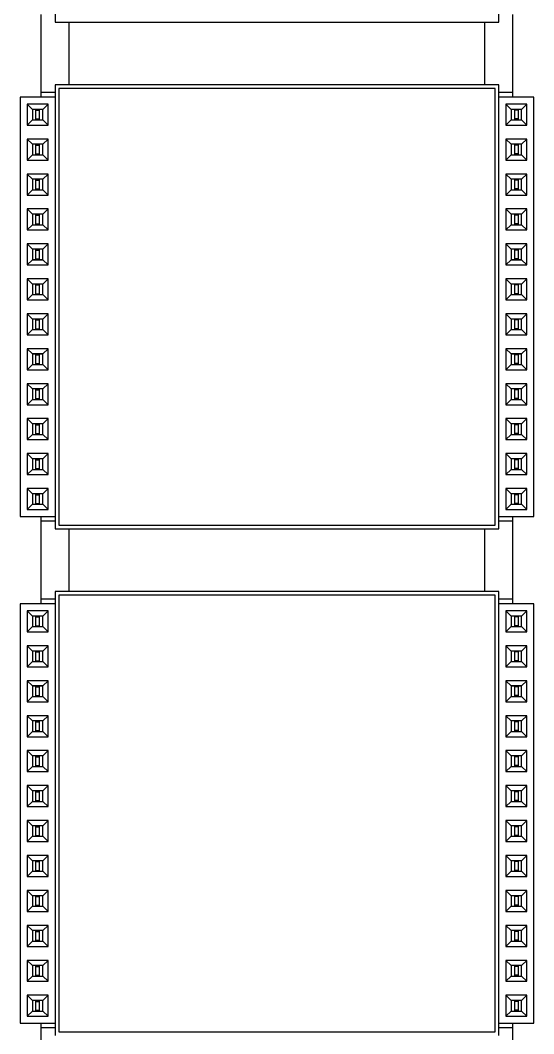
# Model space of a CAD drawing. Extents: x 20 to 199, y -23 to 233.
# Drawn here: x 42.5 to 71.9, y 100.7 to 158.7 of the extents above; entities that cross this region are included whole.
import ezdxf

# ---------------------------------------------------------------- set-up
doc = ezdxf.new("R2010")
doc.units = 0
doc.header["$MEASUREMENT"] = 0
doc.layers.add('View', color=7, linetype='CONTINUOUS')

msp = doc.modelspace()

# ---------------------------------------------------------------- linework, layer by layer
at = {"layer": 'View'}
for p, q in [((44.5198, 183.998), (44.5198, 158.598)), ((69.9198, 158.598), (69.9198, 183.998)), ((43.7198, 154.568), (43.7198, 159.028)), ((70.7198, 154.568), (70.7198, 159.028)), ((44.5198, 158.598), (69.9198, 158.598)), ((45.3198, 154.998), (45.3198, 158.598)), ((69.1198, 154.998), (69.1198, 158.598)), ((69.9198, 154.998), (44.5198, 154.998)), ((44.5198, 154.998), (44.5198, 129.598)), ((69.9198, 129.598), (69.9198, 154.998)), ((42.5198, 154.298), (42.5198, 130.298)), ((44.5198, 154.298), (42.5198, 154.298)), ((43.7198, 154.298), (43.7198, 154.568)), ((44.5198, 154.568), (43.7198, 154.568)), ((69.7198, 154.798), (44.7198, 154.798)), ((44.7198, 154.798), (44.7198, 129.798)), ((69.7198, 129.798), (69.7198, 154.798)), ((70.7198, 154.568), (69.9198, 154.568)), ((71.9198, 154.298), (69.9198, 154.298)), ((70.7198, 154.298), (70.7198, 154.568)), ((71.9198, 130.298), (71.9198, 154.298)), ((42.9198, 153.898), (42.9198, 152.698)), ((44.1198, 153.898), (42.9198, 153.898)), ((42.9198, 153.898), (43.2188, 153.599)), ((44.1198, 153.898), (43.8208, 153.599)), ((44.1198, 152.698), (44.1198, 153.898)), ((71.5198, 153.898), (70.3198, 153.898)), ((70.3198, 153.898), (70.3198, 152.698)), ((70.3198, 153.898), (70.6188, 153.599)), ((71.5198, 153.898), (71.2208, 153.599)), ((71.5198, 152.698), (71.5198, 153.898)), ((43.2188, 153.599), (43.2188, 152.997)), ((43.8208, 153.599), (43.2188, 153.599)), ((43.8198, 153.598), (43.2198, 153.598)), ((43.2198, 153.598), (43.2198, 152.998)), ((43.4198, 153.548), (43.4198, 153.598)), ((43.4198, 153.048), (43.4198, 153.548)), ((43.4198, 153.548), (43.6198, 153.548)), ((43.6198, 153.548), (43.6198, 153.598)), ((43.6198, 153.048), (43.6198, 153.548)), ((43.8198, 152.998), (43.8198, 153.598)), ((43.8208, 152.997), (43.8208, 153.599)), ((70.6188, 153.599), (70.6188, 152.997)), ((71.2208, 153.599), (70.6188, 153.599)), ((71.2198, 153.598), (70.6198, 153.598)), ((70.6198, 153.598), (70.6198, 152.998)), ((70.8198, 153.598), (70.8198, 153.548)), ((71.0198, 153.548), (70.8198, 153.548)), ((70.8198, 153.548), (70.8198, 153.048)), ((71.0198, 153.598), (71.0198, 153.548)), ((71.0198, 153.548), (71.0198, 153.048)), ((71.2198, 152.998), (71.2198, 153.598)), ((71.2208, 152.997), (71.2208, 153.599)), ((42.9198, 152.698), (43.2188, 152.997)), ((42.9198, 152.698), (44.1198, 152.698)), ((43.2188, 152.997), (43.8208, 152.997)), ((43.2198, 152.998), (43.8198, 152.998)), ((43.4198, 152.998), (43.4198, 153.048)), ((43.4198, 153.048), (43.6198, 153.048)), ((43.6198, 152.998), (43.6198, 153.048)), ((44.1198, 152.698), (43.8208, 152.997)), ((70.3198, 152.698), (70.6188, 152.997)), ((70.3198, 152.698), (71.5198, 152.698)), ((70.6188, 152.997), (71.2208, 152.997)), ((70.6198, 152.998), (71.2198, 152.998)), ((70.8198, 153.048), (70.8198, 152.998)), ((71.0198, 153.048), (70.8198, 153.048)), ((71.0198, 153.048), (71.0198, 152.998)), ((71.5198, 152.698), (71.2208, 152.997)), ((44.1198, 151.898), (42.9198, 151.898)), ((42.9198, 151.898), (42.9198, 150.698)), ((42.9198, 151.898), (43.2188, 151.599)), ((43.2188, 151.599), (43.2188, 150.997)), ((43.8208, 151.599), (43.2188, 151.599)), ((43.8198, 151.598), (43.2198, 151.598)), ((43.2198, 151.598), (43.2198, 150.998)), ((43.4198, 151.548), (43.4198, 151.598)), ((43.4198, 151.048), (43.4198, 151.548)), ((43.4198, 151.548), (43.6198, 151.548)), ((43.6198, 151.548), (43.6198, 151.598)), ((43.6198, 151.048), (43.6198, 151.548)), ((43.8198, 150.998), (43.8198, 151.598)), ((44.1198, 151.898), (43.8208, 151.599)), ((43.8208, 150.997), (43.8208, 151.599)), ((44.1198, 150.698), (44.1198, 151.898)), ((70.3198, 151.898), (70.3198, 150.698)), ((71.5198, 151.898), (70.3198, 151.898)), ((70.3198, 151.898), (70.6188, 151.599)), ((70.6188, 151.599), (70.6188, 150.997)), ((71.2208, 151.599), (70.6188, 151.599)), ((71.2198, 151.598), (70.6198, 151.598)), ((70.6198, 151.598), (70.6198, 150.998)), ((70.8198, 151.598), (70.8198, 151.548)), ((71.0198, 151.548), (70.8198, 151.548)), ((70.8198, 151.548), (70.8198, 151.048)), ((71.0198, 151.598), (71.0198, 151.548)), ((71.0198, 151.548), (71.0198, 151.048)), ((71.2198, 150.998), (71.2198, 151.598)), ((71.5198, 151.898), (71.2208, 151.599)), ((71.2208, 150.997), (71.2208, 151.599)), ((71.5198, 150.698), (71.5198, 151.898)), ((42.9198, 150.698), (43.2188, 150.997)), ((43.2188, 150.997), (43.8208, 150.997)), ((43.2198, 150.998), (43.8198, 150.998)), ((43.4198, 150.998), (43.4198, 151.048)), ((43.4198, 151.048), (43.6198, 151.048)), ((43.6198, 150.998), (43.6198, 151.048)), ((44.1198, 150.698), (43.8208, 150.997)), ((70.3198, 150.698), (70.6188, 150.997)), ((70.6188, 150.997), (71.2208, 150.997)), ((70.6198, 150.998), (71.2198, 150.998)), ((70.8198, 151.048), (70.8198, 150.998)), ((71.0198, 151.048), (70.8198, 151.048)), ((71.0198, 151.048), (71.0198, 150.998)), ((71.5198, 150.698), (71.2208, 150.997)), ((42.9198, 150.698), (44.1198, 150.698)), ((70.3198, 150.698), (71.5198, 150.698)), ((42.9198, 149.898), (42.9198, 148.698)), ((44.1198, 149.898), (42.9198, 149.898)), ((42.9198, 149.898), (43.2188, 149.599)), ((44.1198, 149.898), (43.8208, 149.599)), ((44.1198, 148.698), (44.1198, 149.898)), ((71.5198, 149.898), (70.3198, 149.898)), ((70.3198, 149.898), (70.3198, 148.698)), ((70.3198, 149.898), (70.6188, 149.599)), ((71.5198, 149.898), (71.2208, 149.599)), ((71.5198, 148.698), (71.5198, 149.898)), ((43.2188, 149.599), (43.2188, 148.997)), ((43.8208, 149.599), (43.2188, 149.599)), ((43.8198, 149.598), (43.2198, 149.598)), ((43.2198, 149.598), (43.2198, 148.998)), ((43.4198, 149.548), (43.4198, 149.598)), ((43.4198, 149.048), (43.4198, 149.548)), ((43.4198, 149.548), (43.6198, 149.548)), ((43.6198, 149.548), (43.6198, 149.598)), ((43.6198, 149.048), (43.6198, 149.548)), ((43.8198, 148.998), (43.8198, 149.598)), ((43.8208, 148.997), (43.8208, 149.599)), ((71.2208, 149.599), (70.6188, 149.599)), ((70.6188, 149.599), (70.6188, 148.997)), ((71.2198, 149.598), (70.6198, 149.598)), ((70.6198, 149.598), (70.6198, 148.998)), ((70.8198, 149.598), (70.8198, 149.548)), ((71.0198, 149.548), (70.8198, 149.548)), ((70.8198, 149.548), (70.8198, 149.048)), ((71.0198, 149.598), (71.0198, 149.548)), ((71.0198, 149.548), (71.0198, 149.048)), ((71.2198, 148.998), (71.2198, 149.598)), ((71.2208, 148.997), (71.2208, 149.599)), ((42.9198, 148.698), (43.2188, 148.997)), ((42.9198, 148.698), (44.1198, 148.698)), ((43.2188, 148.997), (43.8208, 148.997)), ((43.2198, 148.998), (43.8198, 148.998)), ((43.4198, 148.998), (43.4198, 149.048)), ((43.4198, 149.048), (43.6198, 149.048)), ((43.6198, 148.998), (43.6198, 149.048)), ((44.1198, 148.698), (43.8208, 148.997)), ((70.3198, 148.698), (70.6188, 148.997)), ((70.3198, 148.698), (71.5198, 148.698)), ((70.6188, 148.997), (71.2208, 148.997)), ((70.6198, 148.998), (71.2198, 148.998)), ((70.8198, 149.048), (70.8198, 148.998)), ((71.0198, 149.048), (70.8198, 149.048)), ((71.0198, 149.048), (71.0198, 148.998)), ((71.5198, 148.698), (71.2208, 148.997)), ((44.1198, 147.898), (42.9198, 147.898)), ((42.9198, 147.898), (42.9198, 146.698)), ((42.9198, 147.898), (43.2188, 147.599)), ((43.2188, 147.599), (43.2188, 146.997)), ((43.8208, 147.599), (43.2188, 147.599)), ((43.8198, 147.598), (43.2198, 147.598)), ((43.2198, 147.598), (43.2198, 146.998)), ((43.4198, 147.548), (43.4198, 147.598)), ((43.4198, 147.048), (43.4198, 147.548)), ((43.4198, 147.548), (43.6198, 147.548)), ((43.6198, 147.548), (43.6198, 147.598)), ((43.6198, 147.048), (43.6198, 147.548)), ((43.8198, 146.998), (43.8198, 147.598)), ((44.1198, 147.898), (43.8208, 147.599)), ((43.8208, 146.997), (43.8208, 147.599)), ((44.1198, 146.698), (44.1198, 147.898)), ((71.5198, 147.898), (70.3198, 147.898)), ((70.3198, 147.898), (70.3198, 146.698)), ((70.3198, 147.898), (70.6188, 147.599)), ((70.6188, 147.599), (70.6188, 146.997)), ((71.2208, 147.599), (70.6188, 147.599)), ((71.2198, 147.598), (70.6198, 147.598)), ((70.6198, 147.598), (70.6198, 146.998)), ((70.8198, 147.598), (70.8198, 147.548)), ((71.0198, 147.548), (70.8198, 147.548)), ((70.8198, 147.548), (70.8198, 147.048)), ((71.0198, 147.598), (71.0198, 147.548)), ((71.0198, 147.548), (71.0198, 147.048)), ((71.2198, 146.998), (71.2198, 147.598)), ((71.5198, 147.898), (71.2208, 147.599)), ((71.2208, 146.997), (71.2208, 147.599)), ((71.5198, 146.698), (71.5198, 147.898)), ((42.9198, 146.698), (43.2188, 146.997)), ((43.2188, 146.997), (43.8208, 146.997)), ((43.2198, 146.998), (43.8198, 146.998)), ((43.4198, 146.998), (43.4198, 147.048)), ((43.4198, 147.048), (43.6198, 147.048)), ((43.6198, 146.998), (43.6198, 147.048)), ((44.1198, 146.698), (43.8208, 146.997)), ((70.3198, 146.698), (70.6188, 146.997)), ((70.6188, 146.997), (71.2208, 146.997)), ((70.6198, 146.998), (71.2198, 146.998)), ((70.8198, 147.048), (70.8198, 146.998)), ((71.0198, 147.048), (70.8198, 147.048)), ((71.0198, 147.048), (71.0198, 146.998)), ((71.5198, 146.698), (71.2208, 146.997)), ((42.9198, 146.698), (44.1198, 146.698)), ((70.3198, 146.698), (71.5198, 146.698)), ((42.9198, 145.898), (42.9198, 144.698)), ((44.1198, 145.898), (42.9198, 145.898)), ((42.9198, 145.898), (43.2188, 145.599)), ((43.2188, 145.599), (43.2188, 144.997)), ((43.8208, 145.599), (43.2188, 145.599)), ((43.8198, 145.598), (43.2198, 145.598)), ((43.2198, 145.598), (43.2198, 144.998)), ((43.4198, 145.548), (43.4198, 145.598)), ((43.6198, 145.548), (43.6198, 145.598)), ((43.8198, 144.998), (43.8198, 145.598)), ((44.1198, 145.898), (43.8208, 145.599)), ((43.8208, 144.997), (43.8208, 145.599)), ((44.1198, 144.698), (44.1198, 145.898)), ((70.3198, 145.898), (70.3198, 144.698)), ((71.5198, 145.898), (70.3198, 145.898)), ((70.3198, 145.898), (70.6188, 145.599)), ((70.6188, 145.599), (70.6188, 144.997)), ((71.2208, 145.599), (70.6188, 145.599)), ((71.2198, 145.598), (70.6198, 145.598)), ((70.6198, 145.598), (70.6198, 144.998)), ((70.8198, 145.598), (70.8198, 145.548)), ((71.0198, 145.598), (71.0198, 145.548)), ((71.2198, 144.998), (71.2198, 145.598)), ((71.5198, 145.898), (71.2208, 145.599)), ((71.2208, 144.997), (71.2208, 145.599)), ((71.5198, 144.698), (71.5198, 145.898)), ((43.4198, 145.048), (43.4198, 145.548)), ((43.4198, 145.548), (43.6198, 145.548)), ((43.4198, 144.998), (43.4198, 145.048)), ((43.4198, 145.048), (43.6198, 145.048)), ((43.6198, 145.048), (43.6198, 145.548)), ((43.6198, 144.998), (43.6198, 145.048)), ((71.0198, 145.548), (70.8198, 145.548)), ((70.8198, 145.548), (70.8198, 145.048)), ((70.8198, 145.048), (70.8198, 144.998)), ((71.0198, 145.048), (70.8198, 145.048)), ((71.0198, 145.548), (71.0198, 145.048)), ((71.0198, 145.048), (71.0198, 144.998)), ((42.9198, 144.698), (43.2188, 144.997)), ((42.9198, 144.698), (44.1198, 144.698)), ((43.2188, 144.997), (43.8208, 144.997)), ((43.2198, 144.998), (43.8198, 144.998)), ((44.1198, 144.698), (43.8208, 144.997)), ((70.3198, 144.698), (70.6188, 144.997)), ((70.3198, 144.698), (71.5198, 144.698)), ((70.6188, 144.997), (71.2208, 144.997)), ((70.6198, 144.998), (71.2198, 144.998)), ((71.5198, 144.698), (71.2208, 144.997)), ((44.1198, 143.898), (42.9198, 143.898)), ((42.9198, 143.898), (42.9198, 142.698)), ((42.9198, 143.898), (43.2188, 143.599)), ((44.1198, 143.898), (43.8208, 143.599)), ((44.1198, 142.698), (44.1198, 143.898)), ((70.3198, 143.898), (70.3198, 142.698)), ((71.5198, 143.898), (70.3198, 143.898)), ((70.3198, 143.898), (70.6188, 143.599)), ((71.5198, 143.898), (71.2208, 143.599)), ((71.5198, 142.698), (71.5198, 143.898)), ((43.8208, 143.599), (43.2188, 143.599)), ((43.2188, 143.599), (43.2188, 142.997)), ((43.8198, 143.598), (43.2198, 143.598)), ((43.2198, 143.598), (43.2198, 142.998)), ((43.4198, 143.548), (43.4198, 143.598)), ((43.4198, 143.048), (43.4198, 143.548)), ((43.4198, 143.548), (43.6198, 143.548)), ((43.6198, 143.548), (43.6198, 143.598)), ((43.6198, 143.048), (43.6198, 143.548)), ((43.8198, 142.998), (43.8198, 143.598)), ((43.8208, 142.997), (43.8208, 143.599)), ((70.6188, 143.599), (70.6188, 142.997)), ((71.2208, 143.599), (70.6188, 143.599)), ((71.2198, 143.598), (70.6198, 143.598)), ((70.6198, 143.598), (70.6198, 142.998)), ((70.8198, 143.598), (70.8198, 143.548)), ((71.0198, 143.548), (70.8198, 143.548)), ((70.8198, 143.548), (70.8198, 143.048)), ((71.0198, 143.598), (71.0198, 143.548)), ((71.0198, 143.548), (71.0198, 143.048)), ((71.2198, 142.998), (71.2198, 143.598)), ((71.2208, 142.997), (71.2208, 143.599)), ((42.9198, 142.698), (43.2188, 142.997)), ((42.9198, 142.698), (44.1198, 142.698)), ((43.2188, 142.997), (43.8208, 142.997)), ((43.2198, 142.998), (43.8198, 142.998)), ((43.4198, 142.998), (43.4198, 143.048)), ((43.4198, 143.048), (43.6198, 143.048)), ((43.6198, 142.998), (43.6198, 143.048)), ((44.1198, 142.698), (43.8208, 142.997)), ((70.3198, 142.698), (70.6188, 142.997)), ((70.3198, 142.698), (71.5198, 142.698)), ((70.6188, 142.997), (71.2208, 142.997)), ((70.6198, 142.998), (71.2198, 142.998)), ((70.8198, 143.048), (70.8198, 142.998)), ((71.0198, 143.048), (70.8198, 143.048)), ((71.0198, 143.048), (71.0198, 142.998)), ((71.5198, 142.698), (71.2208, 142.997)), ((44.1198, 141.898), (42.9198, 141.898)), ((42.9198, 141.898), (42.9198, 140.698)), ((42.9198, 141.898), (43.2188, 141.599)), ((43.2188, 141.599), (43.2188, 140.997)), ((43.8208, 141.599), (43.2188, 141.599)), ((43.8198, 141.598), (43.2198, 141.598)), ((43.2198, 141.598), (43.2198, 140.998)), ((43.4198, 141.548), (43.4198, 141.598)), ((43.4198, 141.048), (43.4198, 141.548)), ((43.4198, 141.548), (43.6198, 141.548)), ((43.6198, 141.548), (43.6198, 141.598)), ((43.6198, 141.048), (43.6198, 141.548)), ((43.8198, 140.998), (43.8198, 141.598)), ((44.1198, 141.898), (43.8208, 141.599)), ((43.8208, 140.997), (43.8208, 141.599)), ((44.1198, 140.698), (44.1198, 141.898)), ((71.5198, 141.898), (70.3198, 141.898)), ((70.3198, 141.898), (70.3198, 140.698)), ((70.3198, 141.898), (70.6188, 141.599)), ((71.2208, 141.599), (70.6188, 141.599)), ((70.6188, 141.599), (70.6188, 140.997)), ((71.2198, 141.598), (70.6198, 141.598)), ((70.6198, 141.598), (70.6198, 140.998)), ((70.8198, 141.598), (70.8198, 141.548)), ((71.0198, 141.548), (70.8198, 141.548)), ((70.8198, 141.548), (70.8198, 141.048)), ((71.0198, 141.598), (71.0198, 141.548)), ((71.0198, 141.548), (71.0198, 141.048)), ((71.2198, 140.998), (71.2198, 141.598)), ((71.5198, 141.898), (71.2208, 141.599)), ((71.2208, 140.997), (71.2208, 141.599)), ((71.5198, 140.698), (71.5198, 141.898)), ((42.9198, 140.698), (43.2188, 140.997)), ((43.2188, 140.997), (43.8208, 140.997)), ((43.2198, 140.998), (43.8198, 140.998)), ((43.4198, 140.998), (43.4198, 141.048)), ((43.4198, 141.048), (43.6198, 141.048)), ((43.6198, 140.998), (43.6198, 141.048)), ((44.1198, 140.698), (43.8208, 140.997)), ((70.3198, 140.698), (70.6188, 140.997)), ((70.6188, 140.997), (71.2208, 140.997)), ((70.6198, 140.998), (71.2198, 140.998)), ((70.8198, 141.048), (70.8198, 140.998)), ((71.0198, 141.048), (70.8198, 141.048)), ((71.0198, 141.048), (71.0198, 140.998)), ((71.5198, 140.698), (71.2208, 140.997)), ((42.9198, 140.698), (44.1198, 140.698)), ((70.3198, 140.698), (71.5198, 140.698)), ((44.1198, 139.898), (42.9198, 139.898)), ((42.9198, 139.898), (42.9198, 138.698)), ((42.9198, 139.898), (43.2188, 139.599)), ((44.1198, 139.898), (43.8208, 139.599)), ((44.1198, 138.698), (44.1198, 139.898)), ((70.3198, 139.898), (70.3198, 138.698)), ((71.5198, 139.898), (70.3198, 139.898)), ((70.3198, 139.898), (70.6188, 139.599)), ((71.5198, 139.898), (71.2208, 139.599)), ((71.5198, 138.698), (71.5198, 139.898)), ((43.2188, 139.599), (43.2188, 138.997)), ((43.8208, 139.599), (43.2188, 139.599)), ((43.8198, 139.598), (43.2198, 139.598)), ((43.2198, 139.598), (43.2198, 138.998)), ((43.4198, 139.548), (43.4198, 139.598)), ((43.4198, 139.048), (43.4198, 139.548)), ((43.4198, 139.548), (43.6198, 139.548)), ((43.6198, 139.548), (43.6198, 139.598)), ((43.6198, 139.048), (43.6198, 139.548)), ((43.8198, 138.998), (43.8198, 139.598)), ((43.8208, 138.997), (43.8208, 139.599)), ((70.6188, 139.599), (70.6188, 138.997)), ((71.2208, 139.599), (70.6188, 139.599)), ((71.2198, 139.598), (70.6198, 139.598)), ((70.6198, 139.598), (70.6198, 138.998)), ((70.8198, 139.598), (70.8198, 139.548)), ((71.0198, 139.548), (70.8198, 139.548)), ((70.8198, 139.548), (70.8198, 139.048)), ((71.0198, 139.598), (71.0198, 139.548)), ((71.0198, 139.548), (71.0198, 139.048)), ((71.2198, 138.998), (71.2198, 139.598)), ((71.2208, 138.997), (71.2208, 139.599)), ((42.9198, 138.698), (43.2188, 138.997)), ((42.9198, 138.698), (44.1198, 138.698)), ((43.2188, 138.997), (43.8208, 138.997)), ((43.2198, 138.998), (43.8198, 138.998)), ((43.4198, 138.998), (43.4198, 139.048)), ((43.4198, 139.048), (43.6198, 139.048)), ((43.6198, 138.998), (43.6198, 139.048)), ((44.1198, 138.698), (43.8208, 138.997)), ((70.3198, 138.698), (70.6188, 138.997)), ((70.3198, 138.698), (71.5198, 138.698)), ((70.6188, 138.997), (71.2208, 138.997)), ((70.6198, 138.998), (71.2198, 138.998)), ((70.8198, 139.048), (70.8198, 138.998)), ((71.0198, 139.048), (70.8198, 139.048)), ((71.0198, 139.048), (71.0198, 138.998)), ((71.5198, 138.698), (71.2208, 138.997)), ((44.1198, 137.898), (42.9198, 137.898)), ((42.9198, 137.898), (42.9198, 136.698)), ((42.9198, 137.898), (43.2188, 137.599)), ((43.2188, 137.599), (43.2188, 136.997)), ((43.8208, 137.599), (43.2188, 137.599)), ((43.8198, 137.598), (43.2198, 137.598)), ((43.2198, 137.598), (43.2198, 136.998)), ((43.4198, 137.548), (43.4198, 137.598)), ((43.4198, 137.048), (43.4198, 137.548)), ((43.4198, 137.548), (43.6198, 137.548)), ((43.6198, 137.548), (43.6198, 137.598)), ((43.6198, 137.048), (43.6198, 137.548)), ((43.8198, 136.998), (43.8198, 137.598)), ((44.1198, 137.898), (43.8208, 137.599)), ((43.8208, 136.997), (43.8208, 137.599)), ((44.1198, 136.698), (44.1198, 137.898)), ((71.5198, 137.898), (70.3198, 137.898)), ((70.3198, 137.898), (70.3198, 136.698)), ((70.3198, 137.898), (70.6188, 137.599)), ((70.6188, 137.599), (70.6188, 136.997)), ((71.2208, 137.599), (70.6188, 137.599)), ((71.2198, 137.598), (70.6198, 137.598)), ((70.6198, 137.598), (70.6198, 136.998)), ((70.8198, 137.598), (70.8198, 137.548)), ((71.0198, 137.548), (70.8198, 137.548)), ((70.8198, 137.548), (70.8198, 137.048)), ((71.0198, 137.598), (71.0198, 137.548)), ((71.0198, 137.548), (71.0198, 137.048)), ((71.2198, 136.998), (71.2198, 137.598)), ((71.5198, 137.898), (71.2208, 137.599)), ((71.2208, 136.997), (71.2208, 137.599)), ((71.5198, 136.698), (71.5198, 137.898)), ((42.9198, 136.698), (43.2188, 136.997)), ((43.2188, 136.997), (43.8208, 136.997)), ((43.2198, 136.998), (43.8198, 136.998)), ((43.4198, 136.998), (43.4198, 137.048)), ((43.4198, 137.048), (43.6198, 137.048)), ((43.6198, 136.998), (43.6198, 137.048)), ((44.1198, 136.698), (43.8208, 136.997)), ((70.3198, 136.698), (70.6188, 136.997)), ((70.6188, 136.997), (71.2208, 136.997)), ((70.6198, 136.998), (71.2198, 136.998)), ((70.8198, 137.048), (70.8198, 136.998)), ((71.0198, 137.048), (70.8198, 137.048)), ((71.0198, 137.048), (71.0198, 136.998)), ((71.5198, 136.698), (71.2208, 136.997)), ((42.9198, 136.698), (44.1198, 136.698)), ((70.3198, 136.698), (71.5198, 136.698)), ((44.1198, 135.898), (42.9198, 135.898)), ((42.9198, 135.898), (42.9198, 134.698)), ((42.9198, 135.898), (43.2188, 135.599)), ((44.1198, 135.898), (43.8208, 135.599)), ((44.1198, 134.698), (44.1198, 135.898)), ((71.5198, 135.898), (70.3198, 135.898)), ((70.3198, 135.898), (70.3198, 134.698)), ((70.3198, 135.898), (70.6188, 135.599)), ((71.5198, 135.898), (71.2208, 135.599)), ((71.5198, 134.698), (71.5198, 135.898)), ((43.2188, 135.599), (43.2188, 134.997)), ((43.8208, 135.599), (43.2188, 135.599)), ((43.8198, 135.598), (43.2198, 135.598)), ((43.2198, 135.598), (43.2198, 134.998)), ((43.4198, 135.548), (43.4198, 135.598)), ((43.4198, 135.048), (43.4198, 135.548)), ((43.4198, 135.548), (43.6198, 135.548)), ((43.6198, 135.548), (43.6198, 135.598)), ((43.6198, 135.048), (43.6198, 135.548)), ((43.8198, 134.998), (43.8198, 135.598)), ((43.8208, 134.997), (43.8208, 135.599)), ((70.6188, 135.599), (70.6188, 134.997)), ((71.2208, 135.599), (70.6188, 135.599)), ((71.2198, 135.598), (70.6198, 135.598)), ((70.6198, 135.598), (70.6198, 134.998)), ((70.8198, 135.598), (70.8198, 135.548)), ((71.0198, 135.548), (70.8198, 135.548)), ((70.8198, 135.548), (70.8198, 135.048)), ((71.0198, 135.598), (71.0198, 135.548)), ((71.0198, 135.548), (71.0198, 135.048)), ((71.2198, 134.998), (71.2198, 135.598)), ((71.2208, 134.997), (71.2208, 135.599)), ((42.9198, 134.698), (43.2188, 134.997)), ((42.9198, 134.698), (44.1198, 134.698)), ((43.2188, 134.997), (43.8208, 134.997)), ((43.2198, 134.998), (43.8198, 134.998)), ((43.4198, 134.998), (43.4198, 135.048)), ((43.4198, 135.048), (43.6198, 135.048)), ((43.6198, 134.998), (43.6198, 135.048)), ((44.1198, 134.698), (43.8208, 134.997)), ((70.3198, 134.698), (70.6188, 134.997)), ((70.3198, 134.698), (71.5198, 134.698)), ((70.6188, 134.997), (71.2208, 134.997)), ((70.6198, 134.998), (71.2198, 134.998)), ((70.8198, 135.048), (70.8198, 134.998)), ((71.0198, 135.048), (70.8198, 135.048)), ((71.0198, 135.048), (71.0198, 134.998)), ((71.5198, 134.698), (71.2208, 134.997)), ((44.1198, 133.898), (42.9198, 133.898)), ((42.9198, 133.898), (42.9198, 132.698)), ((42.9198, 133.898), (43.2188, 133.599)), ((43.2188, 133.599), (43.2188, 132.997)), ((43.8208, 133.599), (43.2188, 133.599)), ((43.8198, 133.598), (43.2198, 133.598)), ((43.2198, 133.598), (43.2198, 132.998)), ((43.4198, 133.548), (43.4198, 133.598)), ((43.4198, 133.048), (43.4198, 133.548)), ((43.4198, 133.548), (43.6198, 133.548)), ((43.6198, 133.548), (43.6198, 133.598)), ((43.6198, 133.048), (43.6198, 133.548)), ((43.8198, 132.998), (43.8198, 133.598)), ((44.1198, 133.898), (43.8208, 133.599)), ((43.8208, 132.997), (43.8208, 133.599)), ((44.1198, 132.698), (44.1198, 133.898)), ((70.3198, 133.898), (70.3198, 132.698)), ((71.5198, 133.898), (70.3198, 133.898)), ((70.3198, 133.898), (70.6188, 133.599)), ((70.6188, 133.599), (70.6188, 132.997)), ((71.2208, 133.599), (70.6188, 133.599)), ((71.2198, 133.598), (70.6198, 133.598)), ((70.6198, 133.598), (70.6198, 132.998)), ((70.8198, 133.598), (70.8198, 133.548)), ((71.0198, 133.548), (70.8198, 133.548)), ((70.8198, 133.548), (70.8198, 133.048)), ((71.0198, 133.598), (71.0198, 133.548)), ((71.0198, 133.548), (71.0198, 133.048)), ((71.2198, 132.998), (71.2198, 133.598)), ((71.5198, 133.898), (71.2208, 133.599)), ((71.2208, 132.997), (71.2208, 133.599)), ((71.5198, 132.698), (71.5198, 133.898)), ((42.9198, 132.698), (43.2188, 132.997)), ((43.2188, 132.997), (43.8208, 132.997)), ((43.2198, 132.998), (43.8198, 132.998)), ((43.4198, 132.998), (43.4198, 133.048)), ((43.4198, 133.048), (43.6198, 133.048)), ((43.6198, 132.998), (43.6198, 133.048)), ((44.1198, 132.698), (43.8208, 132.997)), ((70.3198, 132.698), (70.6188, 132.997)), ((70.6188, 132.997), (71.2208, 132.997)), ((70.6198, 132.998), (71.2198, 132.998)), ((70.8198, 133.048), (70.8198, 132.998)), ((71.0198, 133.048), (70.8198, 133.048)), ((71.0198, 133.048), (71.0198, 132.998)), ((71.5198, 132.698), (71.2208, 132.997)), ((42.9198, 132.698), (44.1198, 132.698)), ((70.3198, 132.698), (71.5198, 132.698)), ((42.9198, 131.898), (42.9198, 130.698)), ((44.1198, 131.898), (42.9198, 131.898)), ((42.9198, 131.898), (43.2188, 131.599)), ((44.1198, 131.898), (43.8208, 131.599)), ((44.1198, 130.698), (44.1198, 131.898)), ((71.5198, 131.898), (70.3198, 131.898)), ((70.3198, 131.898), (70.3198, 130.698)), ((70.3198, 131.898), (70.6188, 131.599)), ((71.5198, 131.898), (71.2208, 131.599)), ((71.5198, 130.698), (71.5198, 131.898)), ((43.2188, 131.599), (43.2188, 130.997)), ((43.8208, 131.599), (43.2188, 131.599)), ((43.8198, 131.598), (43.2198, 131.598)), ((43.2198, 131.598), (43.2198, 130.998)), ((43.4198, 131.548), (43.4198, 131.598)), ((43.4198, 131.048), (43.4198, 131.548)), ((43.4198, 131.548), (43.6198, 131.548)), ((43.6198, 131.548), (43.6198, 131.598)), ((43.6198, 131.048), (43.6198, 131.548)), ((43.8198, 130.998), (43.8198, 131.598)), ((43.8208, 130.997), (43.8208, 131.599)), ((70.6188, 131.599), (70.6188, 130.997)), ((71.2208, 131.599), (70.6188, 131.599)), ((71.2198, 131.598), (70.6198, 131.598)), ((70.6198, 131.598), (70.6198, 130.998)), ((70.8198, 131.598), (70.8198, 131.548)), ((71.0198, 131.548), (70.8198, 131.548)), ((70.8198, 131.548), (70.8198, 131.048)), ((71.0198, 131.598), (71.0198, 131.548)), ((71.0198, 131.548), (71.0198, 131.048)), ((71.2198, 130.998), (71.2198, 131.598)), ((71.2208, 130.997), (71.2208, 131.599)), ((42.9198, 130.698), (43.2188, 130.997)), ((42.9198, 130.698), (44.1198, 130.698)), ((43.2188, 130.997), (43.8208, 130.997)), ((43.2198, 130.998), (43.8198, 130.998)), ((43.4198, 130.998), (43.4198, 131.048)), ((43.4198, 131.048), (43.6198, 131.048)), ((43.6198, 130.998), (43.6198, 131.048)), ((44.1198, 130.698), (43.8208, 130.997)), ((70.3198, 130.698), (70.6188, 130.997)), ((70.3198, 130.698), (71.5198, 130.698)), ((70.6188, 130.997), (71.2208, 130.997)), ((70.6198, 130.998), (71.2198, 130.998)), ((70.8198, 131.048), (70.8198, 130.998)), ((71.0198, 131.048), (70.8198, 131.048)), ((71.0198, 131.048), (71.0198, 130.998)), ((71.5198, 130.698), (71.2208, 130.997)), ((42.5198, 130.298), (44.5198, 130.298)), ((43.7198, 130.028), (43.7198, 130.298)), ((43.7198, 125.568), (43.7198, 130.028)), ((44.5198, 130.028), (43.7198, 130.028)), ((69.9198, 130.298), (71.9198, 130.298)), ((70.7198, 130.028), (69.9198, 130.028)), ((70.7198, 130.028), (70.7198, 130.298)), ((70.7198, 125.568), (70.7198, 130.028)), ((44.5198, 129.598), (69.9198, 129.598)), ((44.7198, 129.798), (69.7198, 129.798)), ((45.3198, 125.998), (45.3198, 129.598)), ((69.1198, 125.998), (69.1198, 129.598)), ((69.9198, 125.998), (44.5198, 125.998)), ((44.5198, 125.998), (44.5198, 100.598)), ((69.9198, 100.598), (69.9198, 125.998)), ((42.5198, 125.298), (42.5198, 101.298)), ((44.5198, 125.298), (42.5198, 125.298)), ((43.7198, 125.298), (43.7198, 125.568)), ((44.5198, 125.568), (43.7198, 125.568)), ((69.7198, 125.798), (44.7198, 125.798)), ((44.7198, 125.798), (44.7198, 100.798)), ((69.7198, 100.798), (69.7198, 125.798)), ((70.7198, 125.568), (69.9198, 125.568)), ((71.9198, 125.298), (69.9198, 125.298)), ((70.7198, 125.298), (70.7198, 125.568)), ((71.9198, 101.298), (71.9198, 125.298)), ((42.9198, 124.898), (42.9198, 123.698)), ((44.1198, 124.898), (42.9198, 124.898)), ((42.9198, 124.898), (43.2188, 124.599)), ((44.1198, 124.898), (43.8208, 124.599)), ((44.1198, 123.698), (44.1198, 124.898)), ((71.5198, 124.898), (70.3198, 124.898)), ((70.3198, 124.898), (70.3198, 123.698)), ((70.3198, 124.898), (70.6188, 124.599)), ((71.5198, 124.898), (71.2208, 124.599)), ((71.5198, 123.698), (71.5198, 124.898)), ((43.2188, 124.599), (43.2188, 123.997)), ((43.8208, 124.599), (43.2188, 124.599)), ((43.8198, 124.598), (43.2198, 124.598)), ((43.2198, 124.598), (43.2198, 123.998)), ((43.4198, 124.548), (43.4198, 124.598)), ((43.4198, 124.048), (43.4198, 124.548)), ((43.4198, 124.548), (43.6198, 124.548)), ((43.6198, 124.548), (43.6198, 124.598)), ((43.6198, 124.048), (43.6198, 124.548)), ((43.8198, 123.998), (43.8198, 124.598)), ((43.8208, 123.997), (43.8208, 124.599)), ((70.6188, 124.599), (70.6188, 123.997)), ((71.2208, 124.599), (70.6188, 124.599)), ((71.2198, 124.598), (70.6198, 124.598)), ((70.6198, 124.598), (70.6198, 123.998)), ((70.8198, 124.598), (70.8198, 124.548)), ((71.0198, 124.548), (70.8198, 124.548)), ((70.8198, 124.548), (70.8198, 124.048)), ((71.0198, 124.598), (71.0198, 124.548)), ((71.0198, 124.548), (71.0198, 124.048)), ((71.2198, 123.998), (71.2198, 124.598)), ((71.2208, 123.997), (71.2208, 124.599)), ((42.9198, 123.698), (43.2188, 123.997)), ((42.9198, 123.698), (44.1198, 123.698)), ((43.2188, 123.997), (43.8208, 123.997)), ((43.2198, 123.998), (43.8198, 123.998)), ((43.4198, 123.998), (43.4198, 124.048)), ((43.4198, 124.048), (43.6198, 124.048)), ((43.6198, 123.998), (43.6198, 124.048)), ((44.1198, 123.698), (43.8208, 123.997)), ((70.3198, 123.698), (70.6188, 123.997)), ((70.3198, 123.698), (71.5198, 123.698)), ((70.6188, 123.997), (71.2208, 123.997)), ((70.6198, 123.998), (71.2198, 123.998)), ((70.8198, 124.048), (70.8198, 123.998)), ((71.0198, 124.048), (70.8198, 124.048)), ((71.0198, 124.048), (71.0198, 123.998)), ((71.5198, 123.698), (71.2208, 123.997)), ((44.1198, 122.898), (42.9198, 122.898)), ((42.9198, 122.898), (42.9198, 121.698)), ((42.9198, 122.898), (43.2188, 122.599)), ((43.2188, 122.599), (43.2188, 121.997)), ((43.8208, 122.599), (43.2188, 122.599)), ((43.8198, 122.598), (43.2198, 122.598)), ((43.2198, 122.598), (43.2198, 121.998)), ((43.4198, 122.548), (43.4198, 122.598)), ((43.4198, 122.048), (43.4198, 122.548)), ((43.4198, 122.548), (43.6198, 122.548)), ((43.6198, 122.548), (43.6198, 122.598)), ((43.6198, 122.048), (43.6198, 122.548)), ((43.8198, 121.998), (43.8198, 122.598)), ((44.1198, 122.898), (43.8208, 122.599)), ((43.8208, 121.997), (43.8208, 122.599)), ((44.1198, 121.698), (44.1198, 122.898)), ((70.3198, 122.898), (70.3198, 121.698)), ((71.5198, 122.898), (70.3198, 122.898)), ((70.3198, 122.898), (70.6188, 122.599)), ((70.6188, 122.599), (70.6188, 121.997)), ((71.2208, 122.599), (70.6188, 122.599)), ((71.2198, 122.598), (70.6198, 122.598)), ((70.6198, 122.598), (70.6198, 121.998)), ((70.8198, 122.598), (70.8198, 122.548)), ((71.0198, 122.548), (70.8198, 122.548)), ((70.8198, 122.548), (70.8198, 122.048)), ((71.0198, 122.598), (71.0198, 122.548)), ((71.0198, 122.548), (71.0198, 122.048)), ((71.2198, 121.998), (71.2198, 122.598)), ((71.5198, 122.898), (71.2208, 122.599)), ((71.2208, 121.997), (71.2208, 122.599)), ((71.5198, 121.698), (71.5198, 122.898)), ((42.9198, 121.698), (43.2188, 121.997)), ((43.2188, 121.997), (43.8208, 121.997)), ((43.2198, 121.998), (43.8198, 121.998)), ((43.4198, 121.998), (43.4198, 122.048)), ((43.4198, 122.048), (43.6198, 122.048)), ((43.6198, 121.998), (43.6198, 122.048)), ((44.1198, 121.698), (43.8208, 121.997)), ((70.3198, 121.698), (70.6188, 121.997)), ((70.6188, 121.997), (71.2208, 121.997)), ((70.6198, 121.998), (71.2198, 121.998)), ((70.8198, 122.048), (70.8198, 121.998)), ((71.0198, 122.048), (70.8198, 122.048)), ((71.0198, 122.048), (71.0198, 121.998)), ((71.5198, 121.698), (71.2208, 121.997)), ((42.9198, 121.698), (44.1198, 121.698)), ((70.3198, 121.698), (71.5198, 121.698)), ((42.9198, 120.898), (42.9198, 119.698)), ((44.1198, 120.898), (42.9198, 120.898)), ((42.9198, 120.898), (43.2188, 120.599)), ((44.1198, 120.898), (43.8208, 120.599)), ((44.1198, 119.698), (44.1198, 120.898)), ((71.5198, 120.898), (70.3198, 120.898)), ((70.3198, 120.898), (70.3198, 119.698)), ((70.3198, 120.898), (70.6188, 120.599)), ((71.5198, 120.898), (71.2208, 120.599)), ((71.5198, 119.698), (71.5198, 120.898)), ((43.2188, 120.599), (43.2188, 119.997)), ((43.8208, 120.599), (43.2188, 120.599)), ((43.8198, 120.598), (43.2198, 120.598)), ((43.2198, 120.598), (43.2198, 119.998)), ((43.4198, 120.548), (43.4198, 120.598)), ((43.4198, 120.048), (43.4198, 120.548)), ((43.4198, 120.548), (43.6198, 120.548)), ((43.6198, 120.548), (43.6198, 120.598)), ((43.6198, 120.048), (43.6198, 120.548)), ((43.8198, 119.998), (43.8198, 120.598)), ((43.8208, 119.997), (43.8208, 120.599)), ((71.2208, 120.599), (70.6188, 120.599)), ((70.6188, 120.599), (70.6188, 119.997)), ((71.2198, 120.598), (70.6198, 120.598)), ((70.6198, 120.598), (70.6198, 119.998)), ((70.8198, 120.598), (70.8198, 120.548)), ((71.0198, 120.548), (70.8198, 120.548)), ((70.8198, 120.548), (70.8198, 120.048)), ((71.0198, 120.598), (71.0198, 120.548)), ((71.0198, 120.548), (71.0198, 120.048)), ((71.2198, 119.998), (71.2198, 120.598)), ((71.2208, 119.997), (71.2208, 120.599)), ((42.9198, 119.698), (43.2188, 119.997)), ((42.9198, 119.698), (44.1198, 119.698)), ((43.2188, 119.997), (43.8208, 119.997)), ((43.2198, 119.998), (43.8198, 119.998)), ((43.4198, 119.998), (43.4198, 120.048)), ((43.4198, 120.048), (43.6198, 120.048)), ((43.6198, 119.998), (43.6198, 120.048)), ((44.1198, 119.698), (43.8208, 119.997)), ((70.3198, 119.698), (70.6188, 119.997)), ((70.3198, 119.698), (71.5198, 119.698)), ((70.6188, 119.997), (71.2208, 119.997)), ((70.6198, 119.998), (71.2198, 119.998)), ((70.8198, 120.048), (70.8198, 119.998)), ((71.0198, 120.048), (70.8198, 120.048)), ((71.0198, 120.048), (71.0198, 119.998)), ((71.5198, 119.698), (71.2208, 119.997)), ((44.1198, 118.898), (42.9198, 118.898)), ((42.9198, 118.898), (42.9198, 117.698)), ((42.9198, 118.898), (43.2188, 118.599)), ((43.2188, 118.599), (43.2188, 117.997)), ((43.8208, 118.599), (43.2188, 118.599)), ((43.8198, 118.598), (43.2198, 118.598)), ((43.2198, 118.598), (43.2198, 117.998)), ((43.4198, 118.548), (43.4198, 118.598)), ((43.4198, 118.048), (43.4198, 118.548)), ((43.4198, 118.548), (43.6198, 118.548)), ((43.6198, 118.548), (43.6198, 118.598)), ((43.6198, 118.048), (43.6198, 118.548)), ((43.8198, 117.998), (43.8198, 118.598)), ((44.1198, 118.898), (43.8208, 118.599)), ((43.8208, 117.997), (43.8208, 118.599)), ((44.1198, 117.698), (44.1198, 118.898)), ((71.5198, 118.898), (70.3198, 118.898)), ((70.3198, 118.898), (70.3198, 117.698)), ((70.3198, 118.898), (70.6188, 118.599)), ((70.6188, 118.599), (70.6188, 117.997)), ((71.2208, 118.599), (70.6188, 118.599)), ((71.2198, 118.598), (70.6198, 118.598)), ((70.6198, 118.598), (70.6198, 117.998)), ((70.8198, 118.598), (70.8198, 118.548)), ((71.0198, 118.548), (70.8198, 118.548)), ((70.8198, 118.548), (70.8198, 118.048)), ((71.0198, 118.598), (71.0198, 118.548)), ((71.0198, 118.548), (71.0198, 118.048)), ((71.2198, 117.998), (71.2198, 118.598)), ((71.5198, 118.898), (71.2208, 118.599)), ((71.2208, 117.997), (71.2208, 118.599)), ((71.5198, 117.698), (71.5198, 118.898)), ((42.9198, 117.698), (43.2188, 117.997)), ((43.2188, 117.997), (43.8208, 117.997)), ((43.2198, 117.998), (43.8198, 117.998)), ((43.4198, 117.998), (43.4198, 118.048)), ((43.4198, 118.048), (43.6198, 118.048)), ((43.6198, 117.998), (43.6198, 118.048)), ((44.1198, 117.698), (43.8208, 117.997)), ((70.3198, 117.698), (70.6188, 117.997)), ((70.6188, 117.997), (71.2208, 117.997)), ((70.6198, 117.998), (71.2198, 117.998)), ((70.8198, 118.048), (70.8198, 117.998)), ((71.0198, 118.048), (70.8198, 118.048)), ((71.0198, 118.048), (71.0198, 117.998)), ((71.5198, 117.698), (71.2208, 117.997)), ((42.9198, 117.698), (44.1198, 117.698)), ((70.3198, 117.698), (71.5198, 117.698)), ((42.9198, 116.898), (42.9198, 115.698)), ((44.1198, 116.898), (42.9198, 116.898)), ((42.9198, 116.898), (43.2188, 116.599)), ((43.2188, 116.599), (43.2188, 115.997)), ((43.8208, 116.599), (43.2188, 116.599)), ((43.8198, 116.598), (43.2198, 116.598)), ((43.2198, 116.598), (43.2198, 115.998)), ((43.4198, 116.548), (43.4198, 116.598)), ((43.6198, 116.548), (43.6198, 116.598)), ((43.8198, 115.998), (43.8198, 116.598)), ((44.1198, 116.898), (43.8208, 116.599)), ((43.8208, 115.997), (43.8208, 116.599)), ((44.1198, 115.698), (44.1198, 116.898)), ((70.3198, 116.898), (70.3198, 115.698)), ((71.5198, 116.898), (70.3198, 116.898)), ((70.3198, 116.898), (70.6188, 116.599)), ((70.6188, 116.599), (70.6188, 115.997)), ((71.2208, 116.599), (70.6188, 116.599)), ((71.2198, 116.598), (70.6198, 116.598)), ((70.6198, 116.598), (70.6198, 115.998)), ((70.8198, 116.598), (70.8198, 116.548)), ((71.0198, 116.598), (71.0198, 116.548)), ((71.2198, 115.998), (71.2198, 116.598)), ((71.5198, 116.898), (71.2208, 116.599)), ((71.2208, 115.997), (71.2208, 116.599)), ((71.5198, 115.698), (71.5198, 116.898)), ((43.4198, 116.048), (43.4198, 116.548)), ((43.4198, 116.548), (43.6198, 116.548)), ((43.4198, 115.998), (43.4198, 116.048)), ((43.4198, 116.048), (43.6198, 116.048)), ((43.6198, 116.048), (43.6198, 116.548)), ((43.6198, 115.998), (43.6198, 116.048)), ((71.0198, 116.548), (70.8198, 116.548)), ((70.8198, 116.548), (70.8198, 116.048)), ((70.8198, 116.048), (70.8198, 115.998)), ((71.0198, 116.048), (70.8198, 116.048)), ((71.0198, 116.548), (71.0198, 116.048)), ((71.0198, 116.048), (71.0198, 115.998)), ((42.9198, 115.698), (43.2188, 115.997)), ((42.9198, 115.698), (44.1198, 115.698)), ((43.2188, 115.997), (43.8208, 115.997)), ((43.2198, 115.998), (43.8198, 115.998)), ((44.1198, 115.698), (43.8208, 115.997)), ((70.3198, 115.698), (70.6188, 115.997)), ((70.3198, 115.698), (71.5198, 115.698)), ((70.6188, 115.997), (71.2208, 115.997)), ((70.6198, 115.998), (71.2198, 115.998)), ((71.5198, 115.698), (71.2208, 115.997)), ((44.1198, 114.898), (42.9198, 114.898)), ((42.9198, 114.898), (42.9198, 113.698)), ((42.9198, 114.898), (43.2188, 114.599)), ((44.1198, 114.898), (43.8208, 114.599)), ((44.1198, 113.698), (44.1198, 114.898)), ((70.3198, 114.898), (70.3198, 113.698)), ((71.5198, 114.898), (70.3198, 114.898)), ((70.3198, 114.898), (70.6188, 114.599)), ((71.5198, 114.898), (71.2208, 114.599)), ((71.5198, 113.698), (71.5198, 114.898)), ((43.8208, 114.599), (43.2188, 114.599)), ((43.2188, 114.599), (43.2188, 113.997)), ((43.8198, 114.598), (43.2198, 114.598)), ((43.2198, 114.598), (43.2198, 113.998)), ((43.4198, 114.548), (43.4198, 114.598)), ((43.4198, 114.048), (43.4198, 114.548)), ((43.4198, 114.548), (43.6198, 114.548)), ((43.6198, 114.548), (43.6198, 114.598)), ((43.6198, 114.048), (43.6198, 114.548)), ((43.8198, 113.998), (43.8198, 114.598)), ((43.8208, 113.997), (43.8208, 114.599)), ((70.6188, 114.599), (70.6188, 113.997)), ((71.2208, 114.599), (70.6188, 114.599)), ((71.2198, 114.598), (70.6198, 114.598)), ((70.6198, 114.598), (70.6198, 113.998)), ((70.8198, 114.598), (70.8198, 114.548)), ((71.0198, 114.548), (70.8198, 114.548)), ((70.8198, 114.548), (70.8198, 114.048)), ((71.0198, 114.598), (71.0198, 114.548)), ((71.0198, 114.548), (71.0198, 114.048)), ((71.2198, 113.998), (71.2198, 114.598)), ((71.2208, 113.997), (71.2208, 114.599)), ((42.9198, 113.698), (43.2188, 113.997)), ((42.9198, 113.698), (44.1198, 113.698)), ((43.2188, 113.997), (43.8208, 113.997)), ((43.2198, 113.998), (43.8198, 113.998)), ((43.4198, 113.998), (43.4198, 114.048)), ((43.4198, 114.048), (43.6198, 114.048)), ((43.6198, 113.998), (43.6198, 114.048)), ((44.1198, 113.698), (43.8208, 113.997)), ((70.3198, 113.698), (70.6188, 113.997)), ((70.3198, 113.698), (71.5198, 113.698)), ((70.6188, 113.997), (71.2208, 113.997)), ((70.6198, 113.998), (71.2198, 113.998)), ((70.8198, 114.048), (70.8198, 113.998)), ((71.0198, 114.048), (70.8198, 114.048)), ((71.0198, 114.048), (71.0198, 113.998)), ((71.5198, 113.698), (71.2208, 113.997)), ((44.1198, 112.898), (42.9198, 112.898)), ((42.9198, 112.898), (42.9198, 111.698)), ((42.9198, 112.898), (43.2188, 112.599)), ((43.2188, 112.599), (43.2188, 111.997)), ((43.8208, 112.599), (43.2188, 112.599)), ((43.8198, 112.598), (43.2198, 112.598)), ((43.2198, 112.598), (43.2198, 111.998)), ((43.4198, 112.548), (43.4198, 112.598)), ((43.4198, 112.048), (43.4198, 112.548)), ((43.4198, 112.548), (43.6198, 112.548)), ((43.6198, 112.548), (43.6198, 112.598)), ((43.6198, 112.048), (43.6198, 112.548)), ((43.8198, 111.998), (43.8198, 112.598)), ((44.1198, 112.898), (43.8208, 112.599)), ((43.8208, 111.997), (43.8208, 112.599)), ((44.1198, 111.698), (44.1198, 112.898)), ((71.5198, 112.898), (70.3198, 112.898)), ((70.3198, 112.898), (70.3198, 111.698)), ((70.3198, 112.898), (70.6188, 112.599)), ((71.2208, 112.599), (70.6188, 112.599)), ((70.6188, 112.599), (70.6188, 111.997)), ((71.2198, 112.598), (70.6198, 112.598)), ((70.6198, 112.598), (70.6198, 111.998)), ((70.8198, 112.598), (70.8198, 112.548)), ((71.0198, 112.548), (70.8198, 112.548)), ((70.8198, 112.548), (70.8198, 112.048)), ((71.0198, 112.598), (71.0198, 112.548)), ((71.0198, 112.548), (71.0198, 112.048)), ((71.2198, 111.998), (71.2198, 112.598)), ((71.5198, 112.898), (71.2208, 112.599)), ((71.2208, 111.997), (71.2208, 112.599)), ((71.5198, 111.698), (71.5198, 112.898)), ((42.9198, 111.698), (43.2188, 111.997)), ((43.2188, 111.997), (43.8208, 111.997)), ((43.2198, 111.998), (43.8198, 111.998)), ((43.4198, 111.998), (43.4198, 112.048)), ((43.4198, 112.048), (43.6198, 112.048)), ((43.6198, 111.998), (43.6198, 112.048)), ((44.1198, 111.698), (43.8208, 111.997)), ((70.3198, 111.698), (70.6188, 111.997)), ((70.6188, 111.997), (71.2208, 111.997)), ((70.6198, 111.998), (71.2198, 111.998)), ((70.8198, 112.048), (70.8198, 111.998)), ((71.0198, 112.048), (70.8198, 112.048)), ((71.0198, 112.048), (71.0198, 111.998)), ((71.5198, 111.698), (71.2208, 111.997)), ((42.9198, 111.698), (44.1198, 111.698)), ((70.3198, 111.698), (71.5198, 111.698)), ((44.1198, 110.898), (42.9198, 110.898)), ((42.9198, 110.898), (42.9198, 109.698)), ((42.9198, 110.898), (43.2188, 110.599)), ((44.1198, 110.898), (43.8208, 110.599)), ((44.1198, 109.698), (44.1198, 110.898)), ((70.3198, 110.898), (70.3198, 109.698)), ((71.5198, 110.898), (70.3198, 110.898)), ((70.3198, 110.898), (70.6188, 110.599)), ((71.5198, 110.898), (71.2208, 110.599)), ((71.5198, 109.698), (71.5198, 110.898)), ((43.2188, 110.599), (43.2188, 109.997)), ((43.8208, 110.599), (43.2188, 110.599)), ((43.8198, 110.598), (43.2198, 110.598)), ((43.2198, 110.598), (43.2198, 109.998)), ((43.4198, 110.548), (43.4198, 110.598)), ((43.4198, 110.048), (43.4198, 110.548)), ((43.4198, 110.548), (43.6198, 110.548)), ((43.6198, 110.548), (43.6198, 110.598)), ((43.6198, 110.048), (43.6198, 110.548)), ((43.8198, 109.998), (43.8198, 110.598)), ((43.8208, 109.997), (43.8208, 110.599)), ((70.6188, 110.599), (70.6188, 109.997)), ((71.2208, 110.599), (70.6188, 110.599)), ((71.2198, 110.598), (70.6198, 110.598)), ((70.6198, 110.598), (70.6198, 109.998)), ((70.8198, 110.598), (70.8198, 110.548)), ((71.0198, 110.548), (70.8198, 110.548)), ((70.8198, 110.548), (70.8198, 110.048)), ((71.0198, 110.598), (71.0198, 110.548)), ((71.0198, 110.548), (71.0198, 110.048)), ((71.2198, 109.998), (71.2198, 110.598)), ((71.2208, 109.997), (71.2208, 110.599)), ((42.9198, 109.698), (43.2188, 109.997)), ((42.9198, 109.698), (44.1198, 109.698)), ((43.2188, 109.997), (43.8208, 109.997)), ((43.2198, 109.998), (43.8198, 109.998)), ((43.4198, 109.998), (43.4198, 110.048)), ((43.4198, 110.048), (43.6198, 110.048)), ((43.6198, 109.998), (43.6198, 110.048)), ((44.1198, 109.698), (43.8208, 109.997)), ((70.3198, 109.698), (70.6188, 109.997)), ((70.3198, 109.698), (71.5198, 109.698)), ((70.6188, 109.997), (71.2208, 109.997)), ((70.6198, 109.998), (71.2198, 109.998)), ((70.8198, 110.048), (70.8198, 109.998)), ((71.0198, 110.048), (70.8198, 110.048)), ((71.0198, 110.048), (71.0198, 109.998)), ((71.5198, 109.698), (71.2208, 109.997)), ((44.1198, 108.898), (42.9198, 108.898)), ((42.9198, 108.898), (42.9198, 107.698)), ((42.9198, 108.898), (43.2188, 108.599)), ((43.2188, 108.599), (43.2188, 107.997)), ((43.8208, 108.599), (43.2188, 108.599)), ((43.8198, 108.598), (43.2198, 108.598)), ((43.2198, 108.598), (43.2198, 107.998)), ((43.4198, 108.548), (43.4198, 108.598)), ((43.4198, 108.048), (43.4198, 108.548)), ((43.4198, 108.548), (43.6198, 108.548)), ((43.6198, 108.548), (43.6198, 108.598)), ((43.6198, 108.048), (43.6198, 108.548)), ((43.8198, 107.998), (43.8198, 108.598)), ((44.1198, 108.898), (43.8208, 108.599)), ((43.8208, 107.997), (43.8208, 108.599)), ((44.1198, 107.698), (44.1198, 108.898)), ((71.5198, 108.898), (70.3198, 108.898)), ((70.3198, 108.898), (70.3198, 107.698)), ((70.3198, 108.898), (70.6188, 108.599)), ((70.6188, 108.599), (70.6188, 107.997)), ((71.2208, 108.599), (70.6188, 108.599)), ((71.2198, 108.598), (70.6198, 108.598)), ((70.6198, 108.598), (70.6198, 107.998)), ((70.8198, 108.598), (70.8198, 108.548)), ((71.0198, 108.548), (70.8198, 108.548)), ((70.8198, 108.548), (70.8198, 108.048)), ((71.0198, 108.598), (71.0198, 108.548)), ((71.0198, 108.548), (71.0198, 108.048)), ((71.2198, 107.998), (71.2198, 108.598)), ((71.5198, 108.898), (71.2208, 108.599)), ((71.2208, 107.997), (71.2208, 108.599)), ((71.5198, 107.698), (71.5198, 108.898)), ((42.9198, 107.698), (43.2188, 107.997)), ((43.2188, 107.997), (43.8208, 107.997)), ((43.2198, 107.998), (43.8198, 107.998)), ((43.4198, 107.998), (43.4198, 108.048)), ((43.4198, 108.048), (43.6198, 108.048)), ((43.6198, 107.998), (43.6198, 108.048)), ((44.1198, 107.698), (43.8208, 107.997)), ((70.3198, 107.698), (70.6188, 107.997)), ((70.6188, 107.997), (71.2208, 107.997)), ((70.6198, 107.998), (71.2198, 107.998)), ((70.8198, 108.048), (70.8198, 107.998)), ((71.0198, 108.048), (70.8198, 108.048)), ((71.0198, 108.048), (71.0198, 107.998)), ((71.5198, 107.698), (71.2208, 107.997)), ((42.9198, 107.698), (44.1198, 107.698)), ((70.3198, 107.698), (71.5198, 107.698)), ((44.1198, 106.898), (42.9198, 106.898)), ((42.9198, 106.898), (42.9198, 105.698)), ((42.9198, 106.898), (43.2188, 106.599)), ((44.1198, 106.898), (43.8208, 106.599)), ((44.1198, 105.698), (44.1198, 106.898)), ((71.5198, 106.898), (70.3198, 106.898)), ((70.3198, 106.898), (70.3198, 105.698)), ((70.3198, 106.898), (70.6188, 106.599)), ((71.5198, 106.898), (71.2208, 106.599)), ((71.5198, 105.698), (71.5198, 106.898)), ((43.2188, 106.599), (43.2188, 105.997)), ((43.8208, 106.599), (43.2188, 106.599)), ((43.8198, 106.598), (43.2198, 106.598)), ((43.2198, 106.598), (43.2198, 105.998)), ((43.4198, 106.548), (43.4198, 106.598)), ((43.4198, 106.048), (43.4198, 106.548)), ((43.4198, 106.548), (43.6198, 106.548)), ((43.6198, 106.548), (43.6198, 106.598)), ((43.6198, 106.048), (43.6198, 106.548)), ((43.8198, 105.998), (43.8198, 106.598)), ((43.8208, 105.997), (43.8208, 106.599)), ((70.6188, 106.599), (70.6188, 105.997)), ((71.2208, 106.599), (70.6188, 106.599)), ((71.2198, 106.598), (70.6198, 106.598)), ((70.6198, 106.598), (70.6198, 105.998)), ((70.8198, 106.598), (70.8198, 106.548)), ((71.0198, 106.548), (70.8198, 106.548)), ((70.8198, 106.548), (70.8198, 106.048)), ((71.0198, 106.598), (71.0198, 106.548)), ((71.0198, 106.548), (71.0198, 106.048)), ((71.2198, 105.998), (71.2198, 106.598)), ((71.2208, 105.997), (71.2208, 106.599)), ((42.9198, 105.698), (43.2188, 105.997)), ((42.9198, 105.698), (44.1198, 105.698)), ((43.2188, 105.997), (43.8208, 105.997)), ((43.2198, 105.998), (43.8198, 105.998)), ((43.4198, 105.998), (43.4198, 106.048)), ((43.4198, 106.048), (43.6198, 106.048)), ((43.6198, 105.998), (43.6198, 106.048)), ((44.1198, 105.698), (43.8208, 105.997)), ((70.3198, 105.698), (70.6188, 105.997)), ((70.3198, 105.698), (71.5198, 105.698)), ((70.6188, 105.997), (71.2208, 105.997)), ((70.6198, 105.998), (71.2198, 105.998)), ((70.8198, 106.048), (70.8198, 105.998)), ((71.0198, 106.048), (70.8198, 106.048)), ((71.0198, 106.048), (71.0198, 105.998)), ((71.5198, 105.698), (71.2208, 105.997)), ((44.1198, 104.898), (42.9198, 104.898)), ((42.9198, 104.898), (42.9198, 103.698)), ((42.9198, 104.898), (43.2188, 104.599)), ((43.2188, 104.599), (43.2188, 103.997)), ((43.8208, 104.599), (43.2188, 104.599)), ((43.8198, 104.598), (43.2198, 104.598)), ((43.2198, 104.598), (43.2198, 103.998)), ((43.4198, 104.548), (43.4198, 104.598)), ((43.4198, 104.048), (43.4198, 104.548)), ((43.4198, 104.548), (43.6198, 104.548)), ((43.6198, 104.548), (43.6198, 104.598)), ((43.6198, 104.048), (43.6198, 104.548)), ((43.8198, 103.998), (43.8198, 104.598)), ((44.1198, 104.898), (43.8208, 104.599)), ((43.8208, 103.997), (43.8208, 104.599)), ((44.1198, 103.698), (44.1198, 104.898)), ((70.3198, 104.898), (70.3198, 103.698)), ((71.5198, 104.898), (70.3198, 104.898)), ((70.3198, 104.898), (70.6188, 104.599)), ((70.6188, 104.599), (70.6188, 103.997)), ((71.2208, 104.599), (70.6188, 104.599)), ((71.2198, 104.598), (70.6198, 104.598)), ((70.6198, 104.598), (70.6198, 103.998)), ((70.8198, 104.598), (70.8198, 104.548)), ((71.0198, 104.548), (70.8198, 104.548)), ((70.8198, 104.548), (70.8198, 104.048)), ((71.0198, 104.598), (71.0198, 104.548)), ((71.0198, 104.548), (71.0198, 104.048)), ((71.2198, 103.998), (71.2198, 104.598)), ((71.5198, 104.898), (71.2208, 104.599)), ((71.2208, 103.997), (71.2208, 104.599)), ((71.5198, 103.698), (71.5198, 104.898)), ((42.9198, 103.698), (43.2188, 103.997)), ((43.2188, 103.997), (43.8208, 103.997)), ((43.2198, 103.998), (43.8198, 103.998)), ((43.4198, 103.998), (43.4198, 104.048)), ((43.4198, 104.048), (43.6198, 104.048)), ((43.6198, 103.998), (43.6198, 104.048)), ((44.1198, 103.698), (43.8208, 103.997)), ((70.3198, 103.698), (70.6188, 103.997)), ((70.6188, 103.997), (71.2208, 103.997)), ((70.6198, 103.998), (71.2198, 103.998)), ((70.8198, 104.048), (70.8198, 103.998)), ((71.0198, 104.048), (70.8198, 104.048)), ((71.0198, 104.048), (71.0198, 103.998)), ((71.5198, 103.698), (71.2208, 103.997)), ((42.9198, 103.698), (44.1198, 103.698)), ((70.3198, 103.698), (71.5198, 103.698)), ((42.9198, 102.898), (42.9198, 101.698)), ((44.1198, 102.898), (42.9198, 102.898)), ((42.9198, 102.898), (43.2188, 102.599)), ((44.1198, 102.898), (43.8208, 102.599)), ((44.1198, 101.698), (44.1198, 102.898)), ((71.5198, 102.898), (70.3198, 102.898)), ((70.3198, 102.898), (70.3198, 101.698)), ((70.3198, 102.898), (70.6188, 102.599)), ((71.5198, 102.898), (71.2208, 102.599)), ((71.5198, 101.698), (71.5198, 102.898)), ((43.2188, 102.599), (43.2188, 101.997)), ((43.8208, 102.599), (43.2188, 102.599)), ((43.8198, 102.598), (43.2198, 102.598)), ((43.2198, 102.598), (43.2198, 101.998)), ((43.4198, 102.548), (43.4198, 102.598)), ((43.4198, 102.048), (43.4198, 102.548)), ((43.4198, 102.548), (43.6198, 102.548)), ((43.6198, 102.548), (43.6198, 102.598)), ((43.6198, 102.048), (43.6198, 102.548)), ((43.8198, 101.998), (43.8198, 102.598)), ((43.8208, 101.997), (43.8208, 102.599)), ((70.6188, 102.599), (70.6188, 101.997)), ((71.2208, 102.599), (70.6188, 102.599)), ((71.2198, 102.598), (70.6198, 102.598)), ((70.6198, 102.598), (70.6198, 101.998)), ((70.8198, 102.598), (70.8198, 102.548)), ((71.0198, 102.548), (70.8198, 102.548)), ((70.8198, 102.548), (70.8198, 102.048)), ((71.0198, 102.598), (71.0198, 102.548)), ((71.0198, 102.548), (71.0198, 102.048)), ((71.2198, 101.998), (71.2198, 102.598)), ((71.2208, 101.997), (71.2208, 102.599)), ((42.9198, 101.698), (43.2188, 101.997)), ((42.9198, 101.698), (44.1198, 101.698)), ((43.2188, 101.997), (43.8208, 101.997)), ((43.2198, 101.998), (43.8198, 101.998)), ((43.4198, 101.998), (43.4198, 102.048)), ((43.4198, 102.048), (43.6198, 102.048)), ((43.6198, 101.998), (43.6198, 102.048)), ((44.1198, 101.698), (43.8208, 101.997)), ((70.3198, 101.698), (70.6188, 101.997)), ((70.3198, 101.698), (71.5198, 101.698)), ((70.6188, 101.997), (71.2208, 101.997)), ((70.6198, 101.998), (71.2198, 101.998)), ((70.8198, 102.048), (70.8198, 101.998)), ((71.0198, 102.048), (70.8198, 102.048)), ((71.0198, 102.048), (71.0198, 101.998)), ((71.5198, 101.698), (71.2208, 101.997)), ((42.5198, 101.298), (44.5198, 101.298)), ((43.7198, 101.028), (43.7198, 101.298)), ((43.7198, 96.5682), (43.7198, 101.028)), ((44.5198, 101.028), (43.7198, 101.028)), ((69.9198, 101.298), (71.9198, 101.298)), ((70.7198, 101.028), (69.9198, 101.028)), ((70.7198, 101.028), (70.7198, 101.298)), ((70.7198, 96.5682), (70.7198, 101.028)), ((44.7198, 100.798), (69.7198, 100.798))]:
    msp.add_line(p, q, dxfattribs=at)

doc.saveas('drawing.dxf')
